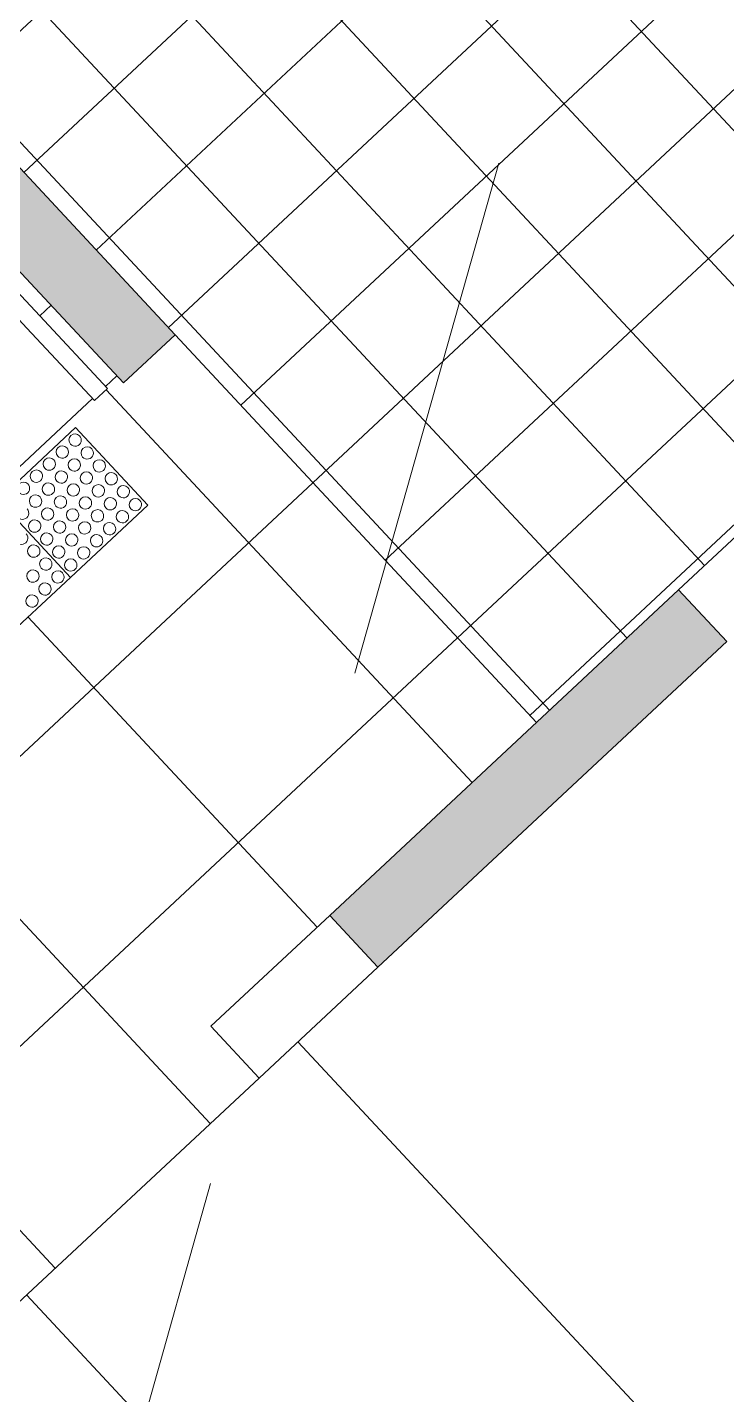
# Model space of a CAD drawing. Header units: millimetres. Extents: x -71377 to 516042, y -145869 to 441446.
# Drawn here: x 283065 to 285045, y 174236 to 178103 of the extents above; entities that cross this region are included whole.
import ezdxf

# ---------------------------------------------------------------- set-up
doc = ezdxf.new("R2010")
doc.units = ezdxf.units.MM
doc.header["$LTSCALE"] = 1000
doc.linetypes.add('_점선_M_', pattern=[3, 1.5, -1.5])
for name, color, linetype, lineweight in [('06', 6, 'Continuous', 5), ('A-fnsh', 5, 'Continuous', 5), ('A-hat', 251, 'Continuous', 5), ('A-rail', 6, 'Continuous', 5), ('A-strs', 7, 'Continuous', 5), ('A-text-2', 7, 'Continuous', 5), ('A_cwall', 2, 'Continuous', 5), ('AA_dash_M_', 7, '_점선_M_', 5), ('AA_점형블럭', 8, 'Continuous', 5), ('조경라인_dwg', 8, 'Continuous', 5)]:
    doc.layers.add(name, color=color, linetype=linetype, lineweight=lineweight)

# ---------------------------------------------------------------- blocks, each defined once
blk = doc.blocks.new('난간 - 난간-6781109-지반층 배치도')
at = {"layer": 'A-rail'}
for p, q in [((46657.8, 79853.3), (46707.8, 79853.3)), ((46657.8, 79572.3), (46657.8, 79853.3)), ((46707.8, 79572.3), (46707.8, 79853.3)), ((46657.8, 79052.3), (46657.8, 79572.3)), ((46707.8, 79052.3), (46707.8, 79572.3)), ((46657.8, 78771.3), (46657.8, 79052.3)), ((46707.8, 78771.3), (46707.8, 79052.3)), ((46707.8, 78771.3), (46657.8, 78771.3))]:
    blk.add_line(p, q, dxfattribs=at)
blk = doc.blocks.new('점자블럭_원형_개수_ - 점자블럭_원형_개수_-V142-지반층 배치도')
at = {"layer": 'AA_점형블럭'}
for p, q in [((3300, 0), (3300, 300)), ((3600, 300), (3300, 300)), ((3300, 300), (3300, 0)), ((3600, 0), (3600, 300)), ((3000, 0), (3300, 0)), ((3300, 0), (3600, 0))]:
    blk.add_line(p, q, dxfattribs=at)
for centre, start, end in [((3375, 275), 360, 180), ((3375, 275), 0, 180), ((3375, 275), 0, 180), ((3375, 275), 0, 180), ((3375, 275), 180, 0), ((3375, 275), 180, 0), ((3375, 275), 180, 360), ((3375, 275), 180, 0), ((3425, 275), 0, 180), ((3425, 275), 360, 180), ((3425, 275), 0, 180), ((3425, 275), 0, 180), ((3425, 275), 180, 360), ((3425, 275), 180, 0), ((3425, 275), 180, 360), ((3425, 275), 180, 360), ((3475, 275), 0, 180), ((3475, 275), 0, 180), ((3475, 275), 0, 180), ((3475, 275), 0, 180), ((3475, 275), 180, 0), ((3475, 275), 180, 0), ((3475, 275), 180, 0), ((3475, 275), 180, 0), ((3525, 275), 0, 180), ((3525, 275), 0, 180), ((3525, 275), 0, 180), ((3525, 275), 0, 180), ((3525, 275), 180, 0), ((3525, 275), 180, 0), ((3525, 275), 180, 360), ((3525, 275), 180, 360), ((3575, 275), 360, 180), ((3575, 275), 0, 180), ((3575, 275), 0, 180), ((3575, 275), 0, 180), ((3575, 275), 180, 360), ((3575, 275), 180, 360), ((3575, 275), 180, 360), ((3575, 275), 180, 360), ((3375, 225), 360, 180), ((3375, 225), 0, 180), ((3375, 225), 0, 180), ((3375, 225), 0, 180), ((3425, 225), 0, 180), ((3425, 225), 360, 180), ((3425, 225), 360, 180), ((3425, 225), 360, 180), ((3475, 225), 0, 180), ((3475, 225), 360, 180), ((3475, 225), 0, 180), ((3475, 225), 0, 180), ((3525, 225), 0, 180), ((3525, 225), 0, 180), ((3525, 225), 0, 180), ((3525, 225), 0, 180), ((3575, 225), 360, 180), ((3575, 225), 360, 180), ((3575, 225), 360, 180), ((3575, 225), 360, 180), ((3325, 225), 180, 0), ((3325, 225), 180, 0), ((3325, 225), 180, 0), ((3325, 225), 180, 0), ((3375, 225), 180, 0), ((3375, 225), 180, 0), ((3375, 225), 180, 360), ((3375, 225), 180, 360), ((3425, 225), 180, 360), ((3425, 225), 180, 0), ((3425, 225), 180, 360), ((3425, 225), 180, 360), ((3475, 225), 180, 360), ((3475, 225), 180, 360), ((3475, 225), 180, 0), ((3475, 225), 180, 0), ((3525, 225), 180, 0), ((3525, 225), 180, 0), ((3525, 225), 180, 360), ((3525, 225), 180, 360), ((3575, 225), 180, 360), ((3575, 225), 180, 360), ((3575, 225), 180, 360), ((3575, 225), 180, 360), ((3275, 175), 180, 360), ((3275, 175), 180, 360), ((3275, 175), 180, 0), ((3275, 175), 180, 0), ((3325, 175), 0, 180), ((3325, 175), 0, 180), ((3325, 175), 0, 180), ((3325, 175), 0, 180), ((3325, 175), 180, 0), ((3325, 175), 180, 0), ((3325, 175), 180, 0), ((3325, 175), 180, 0), ((3375, 175), 360, 180), ((3375, 175), 360, 180), ((3375, 175), 0, 180), ((3375, 175), 0, 180), ((3375, 175), 180, 360), ((3375, 175), 180, 0), ((3375, 175), 180, 360), ((3375, 175), 180, 360), ((3425, 175), 360, 180), ((3425, 175), 360, 180), ((3425, 175), 360, 180), ((3425, 175), 360, 180), ((3425, 175), 180, 360), ((3425, 175), 180, 360), ((3425, 175), 180, 360), ((3425, 175), 180, 360), ((3475, 175), 360, 180), ((3475, 175), 360, 180), ((3475, 175), 0, 180), ((3475, 175), 0, 180), ((3475, 175), 180, 360), ((3475, 175), 180, 0), ((3475, 175), 180, 0), ((3475, 175), 180, 0), ((3525, 175), 360, 180), ((3525, 175), 0, 180), ((3525, 175), 0, 180), ((3525, 175), 0, 180), ((3525, 175), 180, 360), ((3525, 175), 180, 360), ((3525, 175), 180, 360), ((3525, 175), 180, 0), ((3575, 175), 360, 180), ((3575, 175), 360, 180), ((3575, 175), 360, 180), ((3575, 175), 360, 180), ((3575, 175), 180, 360), ((3575, 175), 180, 360), ((3575, 175), 180, 360), ((3575, 175), 180, 360), ((3275, 125), 360, 180), ((3275, 125), 0, 180), ((3275, 125), 0, 180), ((3275, 125), 0, 180), ((3275, 125), 180, 360), ((3275, 125), 180, 360), ((3275, 125), 180, 360), ((3275, 125), 180, 360), ((3325, 125), 360, 180), ((3325, 125), 360, 180), ((3325, 125), 0, 180), ((3325, 125), 0, 180), ((3325, 125), 180, 360), ((3325, 125), 180, 360), ((3325, 125), 180, 0), ((3325, 125), 180, 0), ((3375, 125), 0, 180), ((3375, 125), 0, 180), ((3375, 125), 0, 180), ((3375, 125), 360, 180), ((3375, 125), 180, 0), ((3375, 125), 180, 0), ((3375, 125), 180, 360), ((3375, 125), 180, 360), ((3425, 125), 0, 180), ((3425, 125), 0, 180), ((3425, 125), 360, 180), ((3425, 125), 360, 180), ((3425, 125), 180, 360), ((3425, 125), 180, 360), ((3425, 125), 180, 360), ((3425, 125), 180, 360), ((3475, 125), 0, 180), ((3475, 125), 360, 180), ((3475, 125), 0, 180), ((3475, 125), 0, 180), ((3475, 125), 180, 360), ((3475, 125), 180, 0), ((3475, 125), 180, 0), ((3475, 125), 180, 0), ((3525, 125), 360, 180), ((3525, 125), 360, 180), ((3525, 125), 0, 180), ((3525, 125), 0, 180), ((3525, 125), 180, 360), ((3525, 125), 180, 360), ((3525, 125), 180, 0), ((3525, 125), 180, 0), ((3575, 125), 0, 180), ((3575, 125), 360, 180), ((3575, 125), 360, 180), ((3575, 125), 360, 180), ((3575, 125), 180, 360), ((3575, 125), 180, 360), ((3575, 125), 180, 360), ((3575, 125), 180, 360), ((3225, 75), 0, 180), ((3225, 75), 0, 180), ((3225, 75), 0, 180), ((3225, 75), 0, 180), ((3275, 75), 360, 180), ((3275, 75), 360, 180), ((3275, 75), 0, 180), ((3275, 75), 0, 180), ((3325, 75), 360, 180), ((3325, 75), 360, 180), ((3325, 75), 0, 180), ((3325, 75), 0, 180), ((3375, 75), 360, 180), ((3375, 75), 360, 180), ((3375, 75), 360, 180), ((3375, 75), 360, 180), ((3425, 75), 0, 180), ((3425, 75), 0, 180), ((3425, 75), 0, 180), ((3425, 75), 360, 180), ((3475, 75), 360, 180), ((3475, 75), 360, 180), ((3475, 75), 0, 180), ((3475, 75), 360, 180), ((3525, 75), 360, 180), ((3525, 75), 0, 180), ((3525, 75), 0, 180), ((3525, 75), 0, 180), ((3575, 75), 360, 180), ((3575, 75), 360, 180), ((3575, 75), 0, 180), ((3575, 75), 0, 180), ((3175, 25), 0, 180), ((3175, 25), 0, 180), ((3175, 25), 0, 180), ((3175, 25), 0, 180), ((3225, 75), 180, 0), ((3225, 75), 180, 0), ((3225, 75), 180, 360), ((3225, 75), 180, 0), ((3225, 25), 0, 180), ((3225, 25), 0, 180), ((3225, 25), 0, 180), ((3225, 25), 0, 180), ((3275, 75), 180, 360), ((3275, 75), 180, 360), ((3275, 75), 180, 360), ((3275, 75), 180, 0), ((3275, 25), 0, 180), ((3275, 25), 0, 180), ((3275, 25), 0, 180), ((3275, 25), 360, 180), ((3325, 75), 180, 360), ((3325, 75), 180, 360), ((3325, 75), 180, 0), ((3325, 75), 180, 0), ((3325, 25), 360, 180), ((3325, 25), 360, 180), ((3325, 25), 0, 180), ((3325, 25), 0, 180), ((3375, 75), 180, 360), ((3375, 75), 180, 360), ((3375, 75), 180, 360), ((3375, 75), 180, 360), ((3375, 25), 360, 180), ((3375, 25), 360, 180), ((3375, 25), 360, 180), ((3375, 25), 360, 180), ((3425, 75), 180, 360), ((3425, 75), 180, 0), ((3425, 75), 180, 360), ((3425, 75), 180, 0), ((3425, 25), 360, 180), ((3425, 25), 360, 180), ((3425, 25), 360, 180), ((3425, 25), 0, 180), ((3475, 75), 180, 360), ((3475, 75), 180, 0), ((3475, 75), 180, 360), ((3475, 75), 180, 360), ((3475, 25), 360, 180), ((3475, 25), 360, 180), ((3475, 25), 360, 180), ((3475, 25), 360, 180), ((3525, 75), 180, 360), ((3525, 75), 180, 360), ((3525, 75), 180, 360), ((3525, 75), 180, 0), ((3525, 25), 0, 180), ((3525, 25), 0, 180), ((3525, 25), 360, 180), ((3525, 25), 0, 180), ((3575, 75), 180, 360), ((3575, 75), 180, 0), ((3575, 75), 180, 0), ((3575, 75), 180, 0), ((3575, 25), 360, 180), ((3575, 25), 360, 180), ((3575, 25), 360, 180), ((3575, 25), 360, 180), ((3175, 25), 180, 360), ((3175, 25), 180, 360), ((3175, 25), 180, 360), ((3175, 25), 180, 0), ((3225, 25), 180, 360), ((3225, 25), 180, 360), ((3225, 25), 180, 360), ((3225, 25), 180, 360), ((3275, 25), 180, 0), ((3275, 25), 180, 0), ((3275, 25), 180, 360), ((3275, 25), 180, 360), ((3325, 25), 180, 360), ((3325, 25), 180, 360), ((3325, 25), 180, 0), ((3325, 25), 180, 0), ((3375, 25), 180, 360), ((3375, 25), 180, 360), ((3375, 25), 180, 360), ((3375, 25), 180, 360), ((3425, 25), 180, 360), ((3425, 25), 180, 0), ((3425, 25), 180, 0), ((3425, 25), 180, 0), ((3475, 25), 180, 360), ((3475, 25), 180, 0), ((3475, 25), 180, 360), ((3475, 25), 180, 360), ((3525, 25), 180, 0), ((3525, 25), 180, 0), ((3525, 25), 180, 0), ((3525, 25), 180, 0), ((3575, 25), 180, 360), ((3575, 25), 180, 360), ((3575, 25), 180, 360), ((3575, 25), 180, 360)]:
    blk.add_arc(centre, 17.5, start, end, dxfattribs=at)
blk = doc.blocks.new('조경라인_dwg_A$Cb8b4522a-7862174-지반층 배치도')
at = {"layer": '06'}
blk.add_line((209910.8, 78953.5), (212979.8, 75662.5), dxfattribs=at)
blk = doc.blocks.new('조경라인_dwg-6847807-지반층 배치도')
at = {"layer": '06'}
blk.add_line((283831, 175233.9), (287686.8, 171099.1), dxfattribs=at)
blk.add_blockref('조경라인_dwg_A$Cb8b4522a-7862174-지반층 배치도', (73152.3, 95564.2))
blk = doc.blocks.new('패밀리2 - 패밀리2-6852550-지반층 배치도')
at = {"layer": 'A-text-2'}
blk.add_hatch(color=256, dxfattribs=at).paths.add_polyline_path([(4.2166, 1.0796), (5.8366, 1.0796), (5.0266, 0.2696)])
for p, q in [((4.2166, 1.0796), (5.0266, 0.2696)), ((5.8366, 1.0796), (4.2166, 1.0796)), ((5.0266, 0.2696), (5.8366, 1.0796))]:
    blk.add_line(p, q, dxfattribs=at)

msp = doc.modelspace()

# ---------------------------------------------------------------- hatches: boundary and pattern name
at = {"layer": 'A-hat'}
h = msp.add_hatch(dxfattribs=at)
h.set_pattern_fill('FP_44', color=256, scale=1000, style=0, pattern_type=2)
h.set_pattern_definition([(133, (284393.8, 178530.8), (-219.406, -204.6), []), (223, (284393.8, 178530.8), (204.6, -219.406), [])])
h.paths.add_polyline_path([(284506.3, 176137), (286985.6, 178449), (284547.4, 181063.6), (282068.1, 178751.6), (284275.8, 176384.1)])
for points in [[(283337, 177097.7), (283483.3, 177234.1), (281976.1, 178850.3), (281829.8, 178713.9), (282856.6, 177612.8)], [(284057.6, 175445.2), (285044.9, 176365.9), (284908.5, 176512.1), (283921.2, 175591.4)]]:
    msp.add_hatch(color=256, dxfattribs=at).paths.add_polyline_path(points)
h = msp.add_hatch(dxfattribs=at)
h.set_pattern_fill('FP_43', color=256, scale=1000, style=0, pattern_type=2)
h.set_pattern_definition([(223, (282872.77, 177522.6), (409.2, -438.81), []), (313, (282872.77, 177522.6), (438.81, 409.2), [])])
h.paths.add_polyline_path([(280452.7, 174434), (280392.6, 174498.5), (280392.6, 174434)])
h.paths.add_polyline_path([(281456.5, 173293.1), (282268.3, 174050.1), (282404.7, 173903.8), (283721.2, 175131.4), (283584.8, 175277.7), (284506.3, 176137), (283483.3, 177234.1), (283337, 177097.7), (283132.4, 177317.1), (283100.2, 177287.1), (283291.9, 177081.5), (283255.3, 177047.4), (283063.7, 177253), (280297.7, 174673.6), (280489.3, 174468.1), (280452.7, 174434), (280392.6, 174434), (281437.4, 173313.6)])
h.paths.add_polyline_path([(280773.4, 174296.9), (280568.8, 174516.3), (283201.7, 176971.5), (283406.3, 176752.1), (280810.8, 174331.7)])
h.paths.add_polyline_path([(280392.6, 174434), (280392.6, 174498.5), (280261.1, 174639.5), (280228.9, 174609.5), (280282.9, 174551.6)])

# ---------------------------------------------------------------- linework, layer by layer
at = {"layer": 'A-fnsh'}
for p, q in [((286093.3, 177617), (284908.5, 176512.1)), ((284506.3, 176137), (283483.3, 177234.1)), ((283921.2, 175591.4), (283584.8, 175277.7)), ((283721.2, 175131.4), (284057.6, 175445.2)), ((283584.8, 175277.7), (283721.2, 175131.4)), ((282404.7, 173903.8), (283721.2, 175131.4))]:
    msp.add_line(p, q, dxfattribs=at)
at = {"layer": 'A-strs'}
msp.add_line((283100.2, 177287.1), (283132.4, 177317.1), dxfattribs=at)
msp.add_line((283100.2, 177287.1), (283132.4, 177317.1), dxfattribs=at)
at = {"layer": 'A_cwall'}
for p, q in [((283483.3, 177234.1), (281976.1, 178850.3)), ((281829.8, 178713.9), (283337, 177097.7)), ((283337, 177097.7), (283483.3, 177234.1)), ((284908.5, 176512.1), (283921.2, 175591.4)), ((285044.9, 176365.9), (284908.5, 176512.1)), ((284057.6, 175445.2), (285044.9, 176365.9)), ((283921.2, 175591.4), (284057.6, 175445.2))]:
    msp.add_line(p, q, dxfattribs=at)
at = {"layer": 'AA_dash_M_'}
msp.add_line((247284.3, 46362.5), (303447.7, 245132.9), dxfattribs=at)

# ---------------------------------------------------------------- block references
at = {"layer": 'A-rail', "rotation": 223.0000012484763}
msp.add_blockref('난간 - 난간-6781109-지반층 배치도', (262955.4, 267303.1), dxfattribs=at)
at = {"layer": 'A-text-2', "xscale": 1000, "yscale": 1000, "zscale": 1000, "rotation": 225.0000000000006}
msp.add_blockref('패밀리2 - 패밀리2-6852550-지반층 배치도', (286321.6, 177693.2), dxfattribs=at)
at = {"layer": 'AA_점형블럭', "rotation": 43.00000124847565}
msp.add_blockref('점자블럭_원형_개수_ - 점자블럭_원형_개수_-V142-지반층 배치도', (280773.4, 174296.9), dxfattribs=at)
at = {"layer": '조경라인_dwg', "rotation": 8.537736462515947e-07}
msp.add_blockref('조경라인_dwg-6847807-지반층 배치도', (0, 0), dxfattribs=at)

doc.saveas('drawing.dxf')
